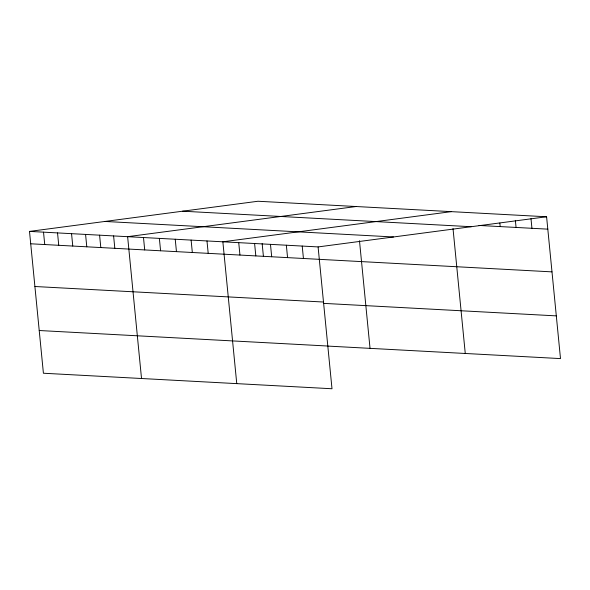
<?xml version="1.0" encoding="UTF-8"?>
<svg xmlns="http://www.w3.org/2000/svg" width="590" height="590" viewBox="0 0 590 590"><rect width="100%" height="100%" fill="white"/><g stroke="black" fill="none" stroke-linecap="round" stroke-linejoin="round"><path stroke-width="0.89" d="M29.5 231.405L318.091 246.922L332 388.751L43.409 373.234L29.5 231.405L258 201.249L546.591 216.766L560.5 358.595L327.981 346.094M356.124 206.522L127.624 236.679L141.526 378.515M451.357 211.64L222.858 241.797L236.76 383.633M318.091 246.922L546.591 216.766M479.028 225.454L547.808 229.149M182.598 211.198L471.189 226.715M104.902 221.449L393.5 236.966M30.717 243.788L551.997 271.872M34.906 286.504L323.497 302.028M323.792 303.378L556.311 315.879M39.22 330.518L327.811 346.035M530.978 218.566L531.937 228.301M515.365 220.365L516.066 227.445M499.841 223.05L500.187 226.59M453.017 228.573L465.267 353.476M359.48 240.72L370.033 348.358M302.22 246.067L303.43 258.457M286.349 245.211L287.559 257.601M270.471 244.363L271.688 256.746M262.159 243.626L263.406 256.348M254.6 243.508L255.817 255.898M238.729 242.652L239.946 255.042M206.987 240.949L208.196 253.331M191.108 240.093L192.325 252.483M175.237 239.238L176.454 251.628M159.366 238.39L160.583 250.772M143.495 237.534L144.705 249.917M113.605 235.926L114.821 248.316M99.585 235.174L100.802 247.557M85.572 234.414L86.782 246.804M71.552 233.662L72.769 246.052M57.532 232.91L58.749 245.3M43.52 232.158L44.729 244.54"/></g></svg>
